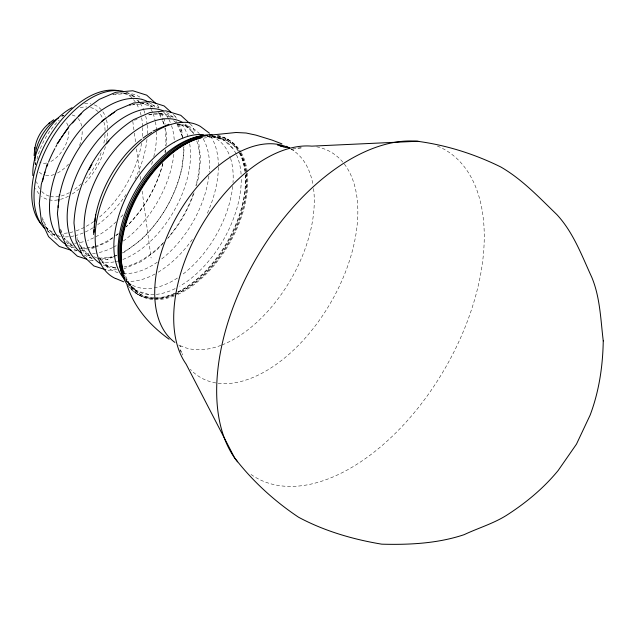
<?xml version="1.0" encoding="UTF-8"?>
<svg xmlns="http://www.w3.org/2000/svg" width="635" height="635" viewBox="0 0 635 635"><rect width="100%" height="100%" fill="white"/><g stroke="black" fill="none" stroke-linecap="round" stroke-linejoin="round"><path stroke-width="0.48" stroke-dasharray="3.17 2.38" d="M165.259 152.646L165.568 149.781M165.973 145.955L166.791 138.295L165.608 128.008M162.838 163.854C156.718 187.642 143.812 209.685 126.23 226.822M194.032 192.81C188.365 209.558 179.229 225.377 167.561 238.657M196.199 185.515L198.636 177.308L200.668 158.298L198.303 139.557M162.981 243.491L156.44 250.396L140.994 261.66L123.579 268.986M112.951 237.792L106.736 242.324L95.48 247.19M116.062 235.522L118.396 233.823M61.912 116.11L63.579 115.229M94.607 247.563L89.202 249.587M113.371 256.881L107.902 259.183L101.036 259.858M114.284 256.492L117.015 255.326M122.484 253L124.309 252.23L140.208 240.538C160.949 221.226 175.625 195.802 181.983 168.18L184.158 148.566L183.92 146.606M61.627 116.102L63.135 115.602M110.299 257.35L111.712 257L99.719 258.183M112.776 94.718L113.427 94.52M92.639 247.15L94.139 246.848L80.296 248.222M113.038 94.75L125.968 93.464L122.976 93.218L134.676 96.83L131.334 94.869L133.406 96.79M131.596 104.934L143.589 103.743L141.899 103.576L153.67 107.212L150.638 105.458L152.725 107.394M148.86 114.895L160.853 113.713L158.456 113.347L171.021 117.229L168.132 115.562L170.22 117.491M207.272 136.771L210.066 136.493M292.767 148.757L302.363 147.804L297.624 148.058M77.367 250.762L73.239 250.912M81.312 250.373L87.225 249.785M89.321 260.009L92.218 260.731L94.178 260.541M92.218 260.731L93.313 260.628M106.918 259.278L107.902 259.183M116.713 269.669L107.688 270.327M180.65 124.547L177.824 124.174L189.627 127.818L184.555 124.889L193.611 133.286L191.873 131.024M112.974 267.684L115.8 268.057L103.997 264.414L109.069 267.343L100.02 258.945L101.751 261.199M81.153 248.245L81.994 248.388M148.836 294.473L136.398 290.632L136.962 290.973L127.183 281.9L127.579 282.4L124.492 275.582M291.243 149.265L294.013 150.122L291.695 149.288M212.042 136.065L223.218 139.597M212.201 136.501L224.036 140.152L223.456 139.835L233.005 148.685M54.999 234.442L51.395 233.331L54.761 235.244L45.783 226.917L47.49 229.386L42.14 217.543M55.896 234.72L60.396 236.109M72.025 245.308L70.215 244.753L73.255 246.507L64.214 238.125L65.214 239.506L60.246 228.529M89.519 255.413L87.709 254.857L90.599 256.524L80.955 247.587L82.471 249.476L77.121 237.649M94.051 256.81L96.774 257.651M221.448 138.962L222.052 139.152M131.334 284.623L128.254 283.535M226.941 138.946L228.052 139.589M227.417 140.684L228.616 141.383M139.113 293.632L140.319 294.322M137.366 294.092L138.478 294.727M136.073 290.536L134.636 289.33M211.995 135.279L215.717 138.454M178.705 344.995L180.586 346.583L178.459 344.615M177.173 123.944L177.776 124.5M190.127 123.833L192.207 126.087L195.461 133.271M173.403 114.379L175.935 117.531M173.609 120.634L176.387 123.206M158.282 112.554L159.671 113.84L158.679 112.459L162.115 120.063M136.866 99.997L138.938 101.918M125.325 280.686L135.096 289.75M157.488 104.997L159.004 107.744M182.062 353.552L182.753 354.981M181.57 129.984L182.959 138.74M175.474 116.523L176.292 118.316M178.729 123.706L181.975 130.881M177.022 124.293L181.991 135.271L181.586 133.874M161.457 113.157L164.687 120.467L165.148 124.238M162.504 120.904L164.409 125.127M35.473 164.663L34.933 162.346M164.108 124.42L163.925 123.674A82.312 47.522 -60 0 0 163.06 120.817M132.786 121.325L134.239 132.143M134.366 133.128L135.557 141.978M136.477 148.86L139.636 172.458M140.168 176.395L140.692 180.324M142.137 191.143L151.098 258.008M35.076 162.592L35.147 164.481M148.701 114.721A81.685 47.157 -60 0 1 175.228 118.277M181.61 124.198A81.685 47.157 -60 0 1 188.023 136.644M189.714 143.891A81.685 47.157 -60 0 1 122.158 259.707M117.84 261.064A81.685 47.157 -60 0 1 114.959 261.747M113.998 261.93A81.685 47.157 -60 0 1 101.933 262.207M91.948 258.755A81.685 47.157 -60 0 1 77.002 237.49M134.556 120.332A81.685 47.157 -60 0 1 137.216 118.967M72.12 114.983A33.425 19.296 -60 0 1 77.319 117.729M77.93 118.34A33.425 19.296 -60 0 1 81.788 126.675M82.201 131.524A33.425 19.296 -60 0 1 79.367 146.113M68.556 164.124A33.425 19.296 -60 0 1 55.039 174.188M54.165 174.522A33.425 19.296 -60 0 1 43.37 174.839M41.854 174.109A33.425 19.296 -60 0 1 38.1 170.624M35.528 164.544A33.425 19.296 -60 0 1 35.195 162.727M62.095 116.141A33.425 19.296 -60 0 1 63.833 115.522M90.551 107.513A49.26 28.44 -60 0 1 99.235 112.863M100.433 114.395A49.26 28.44 -60 0 1 103.338 120.19M103.918 122.087A49.26 28.44 -60 0 1 105.1 131.81M105.029 134.477A49.26 28.44 -60 0 1 103.529 144.677M101.108 152.821A49.26 28.44 -60 0 1 86.463 178.181M81.288 183.713A49.26 28.44 -60 0 1 73.295 190.246M69.366 192.651A49.26 28.44 -60 0 1 49.982 196.334M49.062 196.072A49.26 28.44 -60 0 1 40.688 190.23M39.616 188.722A49.26 28.44 -60 0 1 36.624 181.761M37.013 159.171A49.26 28.44 -60 0 1 59.245 120.126M80.256 107.625A49.26 28.44 -60 0 1 86.812 106.974M94.361 104.87A52.991 30.599 -60 0 1 105.593 117.094M106.466 119.825A52.991 30.599 -60 0 1 107.744 130.286M107.672 132.929A52.991 30.599 -60 0 1 106.466 142.224M105.402 146.685A52.991 30.599 -60 0 1 83.296 184.968M79.248 188.754A52.991 30.599 -60 0 1 70.271 195.191M68.501 196.167A52.991 30.599 -60 0 1 60.571 199.319M57.769 199.93A52.991 30.599 -60 0 1 41.569 196.31M38.957 193.77A52.991 30.599 -60 0 1 35.647 188.468M84.614 103.664A52.991 30.599 -60 0 1 90.853 103.878M115.364 94.043A82.312 47.522 -60 0 1 141.915 98.409M146.923 103.06A82.312 47.522 -60 0 1 150.67 108.458M151.106 109.268A82.312 47.522 -60 0 1 152.702 112.689M153.059 113.586A82.312 47.522 -60 0 1 155.21 120.92M155.4 121.825A82.312 47.522 -60 0 1 156.456 130.477M156.504 131.485A82.312 47.522 -60 0 1 153.765 156.742M152.543 161.401A82.312 47.522 -60 0 1 151.106 166.1M122.968 214.836A82.312 47.522 -60 0 1 118.935 219.131M116.189 221.821A82.312 47.522 -60 0 1 87.646 240.387M83.296 241.76A82.312 47.522 -60 0 1 74.676 243.205M71.017 243.261A82.312 47.522 -60 0 1 66.278 242.745M57.198 239.427A82.312 47.522 -60 0 1 42.14 217.995M140.795 103.314A82.312 47.522 -60 0 1 158.956 108.156M163.417 111.887A82.312 47.522 -60 0 1 168.497 118.753M168.934 119.563A82.312 47.522 -60 0 1 171.228 124.793M171.553 125.722A82.312 47.522 -60 0 1 174.371 142.788M173.839 154.384A82.312 47.522 -60 0 1 123.388 240.975M116.189 245.642A82.312 47.522 -60 0 1 113.514 247.118M112.625 247.579A82.312 47.522 -60 0 1 96.29 253.079M95.337 253.222A82.312 47.522 -60 0 1 92.504 253.5M88.852 253.555A82.312 47.522 -60 0 1 83.137 252.841M76.708 250.611A82.312 47.522 -60 0 1 64.333 238.903M61.492 232.989A82.312 47.522 -60 0 1 60.238 229.251M133.191 104.338A82.312 47.522 -60 0 1 135.12 103.95M177.101 124.412A81.685 47.157 -60 0 1 199.311 133.652M203.224 138.97A81.685 47.157 -60 0 1 209.256 172.196M208.859 176.085A81.685 47.157 -60 0 1 160.496 259.866M157.321 262.152A81.685 47.157 -60 0 1 122.888 273.407M118.015 272.582A81.685 47.157 -60 0 1 99.425 257.389M207.161 136.755A88.305 50.983 -60 0 1 238.792 152.138M239.252 152.924A88.305 50.983 -60 0 1 245.039 171.037M245.467 174.974A88.305 50.983 -60 0 1 175.109 293.346M174.204 293.719A88.305 50.983 -60 0 1 154.718 297.759M153.813 297.736A88.305 50.983 -60 0 1 124.468 275.376M203.549 138.184A88.305 50.983 -60 0 1 238.546 150.582M239.998 152.829A88.305 50.983 -60 0 1 246.372 172.704M246.483 173.68A88.305 50.983 -60 0 1 175.411 294.418M174.514 294.775A88.305 50.983 -60 0 1 124.158 271.335M211.558 136.104A89.575 51.713 -60 0 1 240.8 151.892M241.268 152.694A89.575 51.713 -60 0 1 247.261 172.053M247.38 173.045A89.575 51.713 -60 0 1 175.284 295.521M174.371 295.886A89.575 51.713 -60 0 1 154.599 299.593M152.797 299.474A89.575 51.713 -60 0 1 128.619 284.591M124.849 92.916A78.454 45.291 -60 0 1 132.89 98.973M133.517 99.679A78.454 45.291 -60 0 1 135.271 101.949M136.739 104.243A78.454 45.291 -60 0 1 138.867 108.498M140.24 112.236A78.454 45.291 -60 0 1 141.446 116.864M141.629 117.785A78.454 45.291 -60 0 1 142.637 126.595M142.669 127.619A78.454 45.291 -60 0 1 142.415 136.35M141.549 143.32A78.454 45.291 -60 0 1 98.457 217.956M93.662 221.623A78.454 45.291 -60 0 1 74.612 231.37M72.866 231.878A78.454 45.291 -60 0 1 62.214 233.331M52.134 231.584A78.454 45.291 -60 0 1 45.712 228.171M125.674 92.004A80.177 46.291 -60 0 1 134.62 96.964M138.017 100.33A80.177 46.291 -60 0 1 139.803 102.648M140.319 103.402A80.177 46.291 -60 0 1 143.486 109.347M143.867 110.276A80.177 46.291 -60 0 1 145.471 115.165M145.685 116.007A80.177 46.291 -60 0 1 147.074 124.142M147.161 125.103A80.177 46.291 -60 0 1 147.352 133.707M146.963 139.335A80.177 46.291 -60 0 1 135.033 178.959M126.063 194.493A80.177 46.291 -60 0 1 97.719 224.639M93.035 227.79A80.177 46.291 -60 0 1 76.033 235.426M74.009 235.918A80.177 46.291 -60 0 1 62.365 236.784M60.42 236.545A80.177 46.291 -60 0 1 58.515 236.196M54.848 235.125A80.177 46.291 -60 0 1 46.799 230.481M211.606 136.501A84.391 48.72 -60 0 1 230.283 157.496M230.592 158.456A84.391 48.72 -60 0 1 233.013 182.578M232.688 186.373A84.391 48.72 -60 0 1 182.094 274.78M177.411 278.051A84.391 48.72 -60 0 1 126.881 281.432M212.415 135.89A87.146 50.316 -60 0 1 236.172 154.122M236.569 154.972A87.146 50.316 -60 0 1 241.102 174.434M241.26 179.491A87.146 50.316 -60 0 1 179.641 286.218M175.181 288.608A87.146 50.316 -60 0 1 128.722 284.536M217.821 135.485A89.575 51.713 -60 0 1 239.403 152.178M239.847 153.019A89.575 51.713 -60 0 1 245.253 173.736M245.324 174.752A89.575 51.713 -60 0 1 201.311 275.169A89.575 51.713 -60 0 1 127.897 285.575M216.948 135.771A89.575 51.713 -60 0 1 240.062 152.003M240.514 152.821A89.575 51.713 -60 0 1 246.174 172.355M246.277 173.355A89.575 51.713 -60 0 1 202.74 275.503A89.575 51.713 -60 0 1 128.413 285.393M316.659 146.82A130.199 75.168 -60 0 1 343.122 277.789A130.199 75.168 -60 0 1 216.805 383.088M215.837 382.937A130.199 75.168 -60 0 1 190.341 369.292M437.38 146.05A189.222 109.244 -60 0 1 445.484 367.594A189.222 109.244 -60 0 1 249.507 473.369M148.86 102.243A82.312 47.522 -60 0 1 154.932 106.99M159.552 113.062A82.312 47.522 -60 0 1 162.743 119.888M164.909 128.135A82.312 47.522 -60 0 1 165.711 145.574M165.235 150.471A82.312 47.522 -60 0 1 164.973 152.456M162.877 163.06A82.312 47.522 -60 0 1 126.222 226.552M118.086 233.672A82.312 47.522 -60 0 1 115.697 235.49M112.49 237.744A82.312 47.522 -60 0 1 95.234 246.38M94.361 246.658A82.312 47.522 -60 0 1 87.805 248.182M86.852 248.317A82.312 47.522 -60 0 1 79.47 248.61M74.644 247.936A82.312 47.522 -60 0 1 66.54 244.816M166.521 112.443A82.312 47.522 -60 0 1 172.601 117.189M175.776 121.023A82.312 47.522 -60 0 1 177.221 123.261M177.673 124.055A82.312 47.522 -60 0 1 182.578 138.335M183.507 147.074A82.312 47.522 -60 0 1 121.801 252.873M116.427 255.302A82.312 47.522 -60 0 1 96.266 258.739M92.313 258.135A82.312 47.522 -60 0 1 84.209 255.016M185.079 124.063A81.685 47.157 -60 0 1 193.31 133.247M196.794 140.946A81.685 47.157 -60 0 1 195.882 185.642M193.246 194.024A81.685 47.157 -60 0 1 168.219 237.371M163.624 242.459A81.685 47.157 -60 0 1 124.023 266.986M115.618 267.811A81.685 47.157 -60 0 1 103.545 265.279M290.925 149.011A112.847 65.151 -60 0 1 312.968 184.721M313.547 188.555A112.847 65.151 -60 0 1 221.829 345.027M220.924 345.369A112.847 65.151 -60 0 1 178.078 344.464M66.596 122.904A24.114 13.922 -60 0 1 68.302 126.675M68.882 131.429A24.114 13.922 -60 0 1 48.284 162.584M46.569 163.044A24.114 13.922 -60 0 1 39.775 162.155M210.63 136.2A87.146 50.316 -60 0 1 218.384 165.267M218.384 167.211A87.146 50.316 -60 0 1 206.708 214.717M192.294 239.49A87.146 50.316 -60 0 1 156.774 273.018M154.996 274.01A87.146 50.316 -60 0 1 125.96 281.273"/><path stroke-width="0.95" d="M34.806 147.439L34.107 155.615M59.436 194.532L57.396 213.598L59.579 231.283L66.762 246.491L77.406 256.207L86.606 259.167M95.623 214.805L93.607 234.505M47.315 164.052L41.315 184.245L39.267 203.375L41.37 221.202L48.578 236.672L59.341 246.507L71.414 250.349M56.856 144.177L69.294 125.976L83.78 110.68L99.33 99.346L115.824 92.25L132.818 90.757L146.717 95.163L156.083 103.695M48.657 123.452L53.721 119.753M101.759 121.237L117.245 109.934L133.652 102.981L150.424 101.6L164.148 105.958L171.315 112.443M153.067 131.04L168.95 124.246M209.479 135.215L236.077 132.493L246.086 133.009L255.913 135.112L272.193 140.137L281.916 143.867M129.754 105.116L130.516 105.029M286.623 147.272L289.743 147.709M280.44 145.915L283.52 146.677M277.4 144.994L285.702 147.558M105.87 269.772L93.837 265.946L82.439 255.183L76.01 240.705L73.977 222.964C75.954 181.745 98.941 141.93 133.652 119.61L150.027 112.498L165.783 110.823L180.8 115.324L189.436 123.182M123.674 281.813L116.165 278.678M286.52 146.264L289.457 148.098M169.116 339.241C150.066 325.461 134.263 307.792 127.048 285.036M209.463 133.223L200.343 126.397A87.146 50.316 -60 0 0 112.006 178.824A87.146 50.316 -60 0 0 115.697 278.622M180.221 350.052L181.364 352.131M59.579 231.283L59.992 232.18M65.619 244.634L66.08 245.642M34.846 149.368A24.114 13.922 -60 0 1 49.601 123.039M34.996 160.806A33.425 19.296 -60 0 1 58.563 117.872M32.837 175.577A52.991 30.599 -60 0 1 72.041 107.68M40.934 223.742A78.454 45.291 -60 0 1 47.998 139.065A78.454 45.291 -60 0 1 117.8 90.607M44.704 228.536A80.177 46.291 -60 0 1 50.221 141.28A80.177 46.291 -60 0 1 122.904 91.249M65.73 244.332A82.312 47.522 -60 0 1 66.54 149.773A82.312 47.522 -60 0 1 148.026 101.783M58.118 207.351A82.312 47.522 -60 0 1 58.253 205.422M58.65 201.493A82.312 47.522 -60 0 1 58.92 199.509M59.579 195.501A82.312 47.522 -60 0 1 59.968 193.5M60.158 192.588A82.312 47.522 -60 0 1 105.807 118.293M108.99 115.895A82.312 47.522 -60 0 1 114.602 112.165M81.042 252.881A82.312 47.522 -60 0 1 84.209 159.972A82.312 47.522 -60 0 1 163.092 110.768M101.013 263.993A81.685 47.157 -60 0 1 101.013 169.672A81.685 47.157 -60 0 1 182.697 122.515M94.012 232.323A81.685 47.157 -60 0 1 94.059 229.552M94.147 227.671A81.685 47.157 -60 0 1 94.456 223.822M94.671 221.861A81.685 47.157 -60 0 1 95.242 217.9M95.591 215.916A81.685 47.157 -60 0 1 141.462 139.303M143.042 138.089A81.685 47.157 -60 0 1 151.765 132.278M122.992 277.352A84.391 48.72 -60 0 1 130.556 188.539A84.391 48.72 -60 0 1 203.359 134.636M125.309 279.995A87.146 50.316 -60 0 1 121.968 273.415M121.285 271.613A87.146 50.316 -60 0 1 136.795 188.674A87.146 50.316 -60 0 1 201.335 135.946M205.081 135.572A87.146 50.316 -60 0 1 207.812 135.525M127.302 284.758A89.575 51.713 -60 0 1 136.652 191.921A89.575 51.713 -60 0 1 212.026 134.779M124.357 278.043A89.575 51.713 -60 0 1 138.478 191.302A89.575 51.713 -60 0 1 206.534 135.7M123.809 273.518A88.305 50.983 -60 0 1 139.113 191.667A88.305 50.983 -60 0 1 202.343 137.493M123.849 274.066A89.575 51.713 -60 0 1 138.962 193.262A89.575 51.713 -60 0 1 200.858 137.747M174.911 342.416A112.847 65.151 -60 0 1 177.665 214.876A112.847 65.151 -60 0 1 286.687 146.915M237.593 461.828A189.222 109.244 -60 0 1 254.627 261.207A189.222 109.244 -60 0 1 419.354 141.47M42.529 181.38A82.312 47.522 -60 0 1 43.656 176.744M44.172 174.871A82.312 47.522 -60 0 1 45.014 172.053M46.903 166.426A82.312 47.522 -60 0 1 47.95 163.639M48.649 161.869A82.312 47.522 -60 0 1 54.84 148.638M55.769 146.915A82.312 47.522 -60 0 1 56.721 145.217M57.69 143.542A82.312 47.522 -60 0 1 60.23 139.367M61.293 137.724A82.312 47.522 -60 0 1 62.928 135.279M64.04 133.667A82.312 47.522 -60 0 1 68.667 127.476M72.438 122.928A82.312 47.522 -60 0 1 75.081 119.983M78.462 116.467A82.312 47.522 -60 0 1 81.216 113.808M89.146 169.521A81.685 47.157 -60 0 1 91.948 164.433M106.426 143.899A81.685 47.157 -60 0 1 109.022 140.954M603.25 340.908C602.806 366.22 599.091 391.398 590.113 415.163L576.461 444.167L558.173 470.495C543.822 487.942 526.661 502.285 507.754 514.54C494.308 523.351 478.623 527.828 464.169 534.654C437.84 543.504 409.345 544.925 381.762 544.171C353.028 539.401 324.342 531.05 298.593 517.247C274.352 501.094 252.333 480.957 234.585 457.835L186.039 363.982A130.199 75.168 -60 0 1 200.668 227.203A130.199 75.168 -60 0 1 311.801 146.145L417.362 141.264C446.254 145.074 474.71 154.075 500.809 166.989C522.224 179.348 539.258 197.596 556.895 214.622C573.453 232.505 581.835 255.722 591.868 277.479C600.162 297.569 600.646 319.603 603.25 340.908"/></g></svg>
